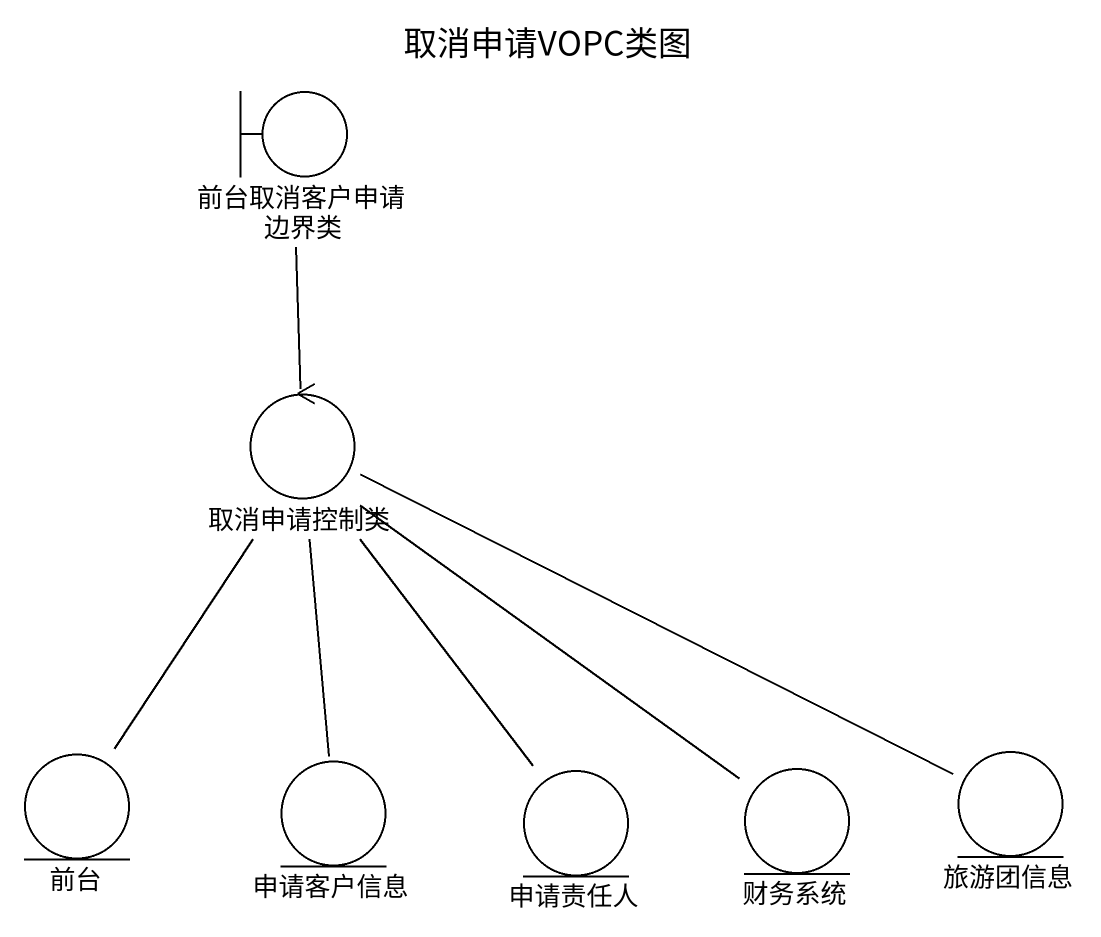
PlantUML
@startuml
title 取消申请VOPC类图
boundary 前台取消客户申请边界类
control 取消申请控制类
entity 前台
entity 申请客户信息
entity 申请责任人
entity 财务系统
entity 旅游团信息
前台取消客户申请边界类 -- 取消申请控制类
取消申请控制类 -- 前台
取消申请控制类 -- 申请客户信息
取消申请控制类 -- 申请责任人
取消申请控制类 -- 财务系统
取消申请控制类 -right- 旅游团信息
@enduml
